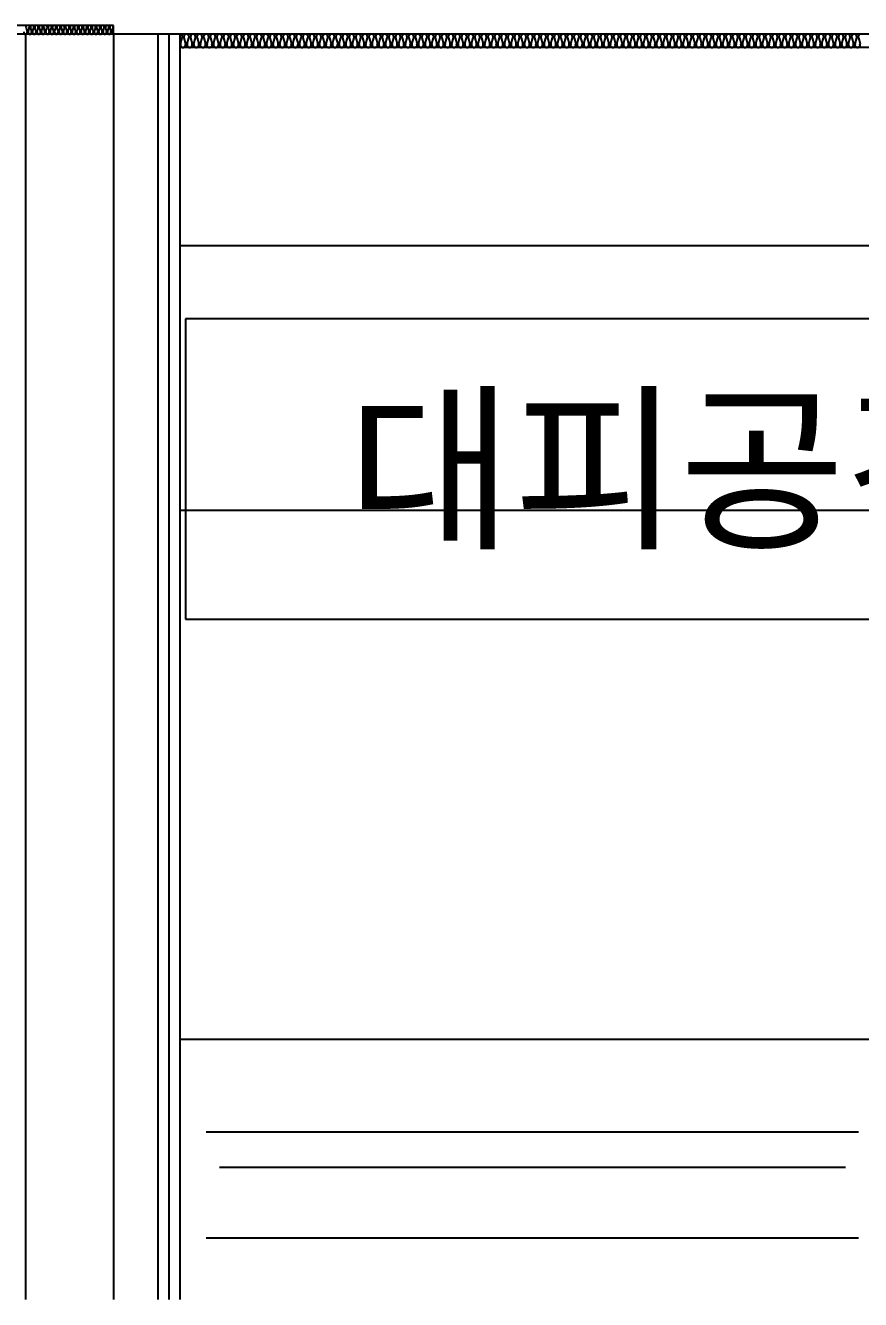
# Model space of a CAD drawing. Header units: millimetres. Extents: x 0 to 15563, y 0 to 9870.
# Drawn here: x 13760 to 14707, y 8425 to 9870 of the extents above; entities that cross this region are included whole.
import ezdxf
from ezdxf.enums import TextEntityAlignment as Align

# ---------------------------------------------------------------- set-up
doc = ezdxf.new("R2010")
doc.units = ezdxf.units.MM
for name, color, linetype in [('A_TXT', 250, 'Continuous'), ('LEGN', 7, 'Continuous'), ('주동원본-1$0$A_DOOR', 5, 'Continuous'), ('주동원본-1$0$A_DRY', 5, 'Continuous'), ('주동원본-1$0$A_FIN2', 8, 'Continuous'), ('주동원본-1$0$A_HAT_P', 179, 'Continuous'), ('주동원본-1$0$A_INS', 8, 'Continuous'), ('주동원본-1$0$AS_CON', 10, 'Continuous')]:
    doc.layers.add(name, color=color, linetype=linetype)
doc.styles.add('돋음', font='')
doc.styles.get('돋음').set_extended_font_data('Dotum')

msp = doc.modelspace()

# ---------------------------------------------------------------- linework, layer by layer
at = {"layer": 'LEGN'}
for p, q in [((15108.9, 9537.2), (13941.4, 9537.2)), ((13941.4, 9537.2), (13941.4, 9196.5)), ((13941.4, 9196.5), (15108.9, 9196.5))]:
    msp.add_line(p, q, dxfattribs=at)
at = {"layer": '주동원본-1$0$A_DOOR', "color": 8}
for p, q in [((13965, 8615), (14705, 8615)), ((13980, 8575), (14690, 8575)), ((13965, 8495), (14705, 8495))]:
    msp.add_line(p, q, dxfattribs=at)
at = {"layer": '주동원본-1$0$A_DRY'}
for p, q in [((13760, 9860), (13760, 8425)), ((13910, 9860), (13910, 8425)), ((13935, 9860), (13935, 8425))]:
    msp.add_line(p, q, dxfattribs=at)
at = {"layer": '주동원본-1$0$A_DRY', "color": 8}
msp.add_line((13922.5, 9860), (13922.5, 8425), dxfattribs=at)
at = {"layer": '주동원본-1$0$A_FIN2', "ltscale": 0.7}
msp.add_line((13860, 9860), (13410, 9860), dxfattribs=at)
at = {"layer": '주동원본-1$0$A_HAT_P', "ltscale": 0.7}
for p, q in [((15120, 9620), (13935, 9620)), ((15120, 9320), (13935, 9320)), ((15120, 8720), (13935, 8720))]:
    msp.add_line(p, q, dxfattribs=at)
at = {"layer": '주동원본-1$0$A_INS', "ltscale": 0.7}
for p, q in [((13760.6, 9867.3), (13761.9, 9862.7)), ((13763.1, 9862.7), (13764.4, 9867.3)), ((13765.6, 9867.3), (13766.9, 9862.7)), ((13768.1, 9862.7), (13769.4, 9867.3)), ((13770.6, 9867.3), (13771.9, 9862.7)), ((13773.1, 9862.7), (13774.4, 9867.3)), ((13775.6, 9867.3), (13776.9, 9862.7)), ((13778.1, 9862.7), (13779.4, 9867.3)), ((13780.6, 9867.3), (13781.9, 9862.7)), ((13783.1, 9862.7), (13784.4, 9867.3)), ((13785.6, 9867.3), (13786.9, 9862.7)), ((13788.1, 9862.7), (13789.4, 9867.3)), ((13790.6, 9867.3), (13791.9, 9862.7)), ((13793.1, 9862.7), (13794.4, 9867.3)), ((13795.6, 9867.3), (13796.9, 9862.7)), ((13798.1, 9862.7), (13799.4, 9867.3)), ((13800.6, 9867.3), (13801.9, 9862.7)), ((13803.1, 9862.7), (13804.4, 9867.3)), ((13805.6, 9867.3), (13806.9, 9862.7)), ((13808.1, 9862.7), (13809.4, 9867.3)), ((13810.6, 9867.3), (13811.9, 9862.7)), ((13813.1, 9862.7), (13814.4, 9867.3)), ((13815.6, 9867.3), (13816.9, 9862.7)), ((13818.1, 9862.7), (13819.4, 9867.3)), ((13820.6, 9867.3), (13821.9, 9862.7)), ((13823.1, 9862.7), (13824.4, 9867.3)), ((13825.6, 9867.3), (13826.9, 9862.7)), ((13828.1, 9862.7), (13829.4, 9867.3)), ((13830.6, 9867.3), (13831.9, 9862.7)), ((13833.1, 9862.7), (13834.4, 9867.3)), ((13835.6, 9867.3), (13836.9, 9862.7)), ((13838.1, 9862.7), (13839.4, 9867.3)), ((13840.6, 9867.3), (13841.9, 9862.7)), ((13843.1, 9862.7), (13844.4, 9867.3)), ((13845.6, 9867.3), (13846.9, 9862.7)), ((13848.1, 9862.7), (13849.4, 9867.3)), ((13850.6, 9867.3), (13851.9, 9862.7)), ((13853.1, 9862.7), (13854.4, 9867.3)), ((13855.6, 9867.3), (13856.9, 9862.7)), ((13858.1, 9862.7), (13859.4, 9867.3)), ((13860, 9860), (13860, 8425)), ((13935.9, 9849.1), (13937.8, 9855.9)), ((13939.7, 9855.9), (13941.6, 9849.1)), ((13943.4, 9849.1), (13945.3, 9855.9)), ((13947.2, 9855.9), (13949.1, 9849.1)), ((13950.9, 9849.1), (13952.8, 9855.9)), ((13954.7, 9855.9), (13956.6, 9849.1)), ((13958.4, 9849.1), (13960.3, 9855.9)), ((13962.2, 9855.9), (13964.1, 9849.1)), ((13965.9, 9849.1), (13967.8, 9855.9)), ((13969.7, 9855.9), (13971.6, 9849.1)), ((13973.4, 9849.1), (13975.3, 9855.9)), ((13977.2, 9855.9), (13979.1, 9849.1)), ((13980.9, 9849.1), (13982.8, 9855.9)), ((13984.7, 9855.9), (13986.6, 9849.1)), ((13988.4, 9849.1), (13990.3, 9855.9)), ((13992.2, 9855.9), (13994.1, 9849.1)), ((13995.9, 9849.1), (13997.8, 9855.9)), ((13999.7, 9855.9), (14001.6, 9849.1)), ((14003.4, 9849.1), (14005.3, 9855.9)), ((14007.2, 9855.9), (14009.1, 9849.1)), ((14010.9, 9849.1), (14012.8, 9855.9)), ((14014.7, 9855.9), (14016.6, 9849.1)), ((14018.4, 9849.1), (14020.3, 9855.9)), ((14022.2, 9855.9), (14024.1, 9849.1)), ((14025.9, 9849.1), (14027.8, 9855.9)), ((14029.7, 9855.9), (14031.6, 9849.1)), ((14033.4, 9849.1), (14035.3, 9855.9)), ((14037.2, 9855.9), (14039.1, 9849.1)), ((14040.9, 9849.1), (14042.8, 9855.9)), ((14044.7, 9855.9), (14046.6, 9849.1)), ((14048.4, 9849.1), (14050.3, 9855.9)), ((14052.2, 9855.9), (14054.1, 9849.1)), ((14055.9, 9849.1), (14057.8, 9855.9)), ((14059.7, 9855.9), (14061.6, 9849.1)), ((14063.4, 9849.1), (14065.3, 9855.9)), ((14067.2, 9855.9), (14069.1, 9849.1)), ((14070.9, 9849.1), (14072.8, 9855.9)), ((14074.7, 9855.9), (14076.6, 9849.1)), ((14078.4, 9849.1), (14080.3, 9855.9)), ((14082.2, 9855.9), (14084.1, 9849.1)), ((14085.9, 9849.1), (14087.8, 9855.9)), ((14089.7, 9855.9), (14091.6, 9849.1)), ((14093.4, 9849.1), (14095.3, 9855.9)), ((14097.2, 9855.9), (14099.1, 9849.1)), ((14100.9, 9849.1), (14102.8, 9855.9)), ((14104.7, 9855.9), (14106.6, 9849.1)), ((14108.4, 9849.1), (14110.3, 9855.9)), ((14112.2, 9855.9), (14114.1, 9849.1)), ((14115.9, 9849.1), (14117.8, 9855.9)), ((14119.7, 9855.9), (14121.6, 9849.1)), ((14123.4, 9849.1), (14125.3, 9855.9)), ((14127.2, 9855.9), (14129.1, 9849.1)), ((14130.9, 9849.1), (14132.8, 9855.9)), ((14134.7, 9855.9), (14136.6, 9849.1)), ((14138.4, 9849.1), (14140.3, 9855.9)), ((14142.2, 9855.9), (14144.1, 9849.1)), ((14145.9, 9849.1), (14147.8, 9855.9)), ((14149.7, 9855.9), (14151.6, 9849.1)), ((14153.4, 9849.1), (14155.3, 9855.9)), ((14157.2, 9855.9), (14159.1, 9849.1)), ((14160.9, 9849.1), (14162.8, 9855.9)), ((14164.7, 9855.9), (14166.6, 9849.1)), ((14168.4, 9849.1), (14170.3, 9855.9)), ((14172.2, 9855.9), (14174.1, 9849.1)), ((14175.9, 9849.1), (14177.8, 9855.9)), ((14179.7, 9855.9), (14181.6, 9849.1)), ((14183.4, 9849.1), (14185.3, 9855.9)), ((14187.2, 9855.9), (14189.1, 9849.1)), ((14190.9, 9849.1), (14192.8, 9855.9)), ((14194.7, 9855.9), (14196.6, 9849.1)), ((14198.4, 9849.1), (14200.3, 9855.9)), ((14202.2, 9855.9), (14204.1, 9849.1)), ((14205.9, 9849.1), (14207.8, 9855.9)), ((14209.7, 9855.9), (14211.6, 9849.1)), ((14213.4, 9849.1), (14215.3, 9855.9)), ((14217.2, 9855.9), (14219.1, 9849.1)), ((14220.9, 9849.1), (14222.8, 9855.9)), ((14224.7, 9855.9), (14226.6, 9849.1)), ((14228.4, 9849.1), (14230.3, 9855.9)), ((14232.2, 9855.9), (14234.1, 9849.1)), ((14235.9, 9849.1), (14237.8, 9855.9)), ((14239.7, 9855.9), (14241.6, 9849.1)), ((14243.4, 9849.1), (14245.3, 9855.9)), ((14247.2, 9855.9), (14249.1, 9849.1)), ((14250.9, 9849.1), (14252.8, 9855.9)), ((14254.7, 9855.9), (14256.6, 9849.1)), ((14258.4, 9849.1), (14260.3, 9855.9)), ((14262.2, 9855.9), (14264.1, 9849.1)), ((14265.9, 9849.1), (14267.8, 9855.9)), ((14269.7, 9855.9), (14271.6, 9849.1)), ((14273.4, 9849.1), (14275.3, 9855.9)), ((14277.2, 9855.9), (14279.1, 9849.1)), ((14280.9, 9849.1), (14282.8, 9855.9)), ((14284.7, 9855.9), (14286.6, 9849.1)), ((14288.4, 9849.1), (14290.3, 9855.9)), ((14292.2, 9855.9), (14294.1, 9849.1)), ((14295.9, 9849.1), (14297.8, 9855.9)), ((14299.7, 9855.9), (14301.6, 9849.1)), ((14303.4, 9849.1), (14305.3, 9855.9)), ((14307.2, 9855.9), (14309.1, 9849.1)), ((14310.9, 9849.1), (14312.8, 9855.9)), ((14314.7, 9855.9), (14316.6, 9849.1)), ((14318.4, 9849.1), (14320.3, 9855.9)), ((14322.2, 9855.9), (14324.1, 9849.1)), ((14325.9, 9849.1), (14327.8, 9855.9)), ((14329.7, 9855.9), (14331.6, 9849.1)), ((14333.4, 9849.1), (14335.3, 9855.9)), ((14337.2, 9855.9), (14339.1, 9849.1)), ((14340.9, 9849.1), (14342.8, 9855.9)), ((14344.7, 9855.9), (14346.6, 9849.1)), ((14348.4, 9849.1), (14350.3, 9855.9)), ((14352.2, 9855.9), (14354.1, 9849.1)), ((14355.9, 9849.1), (14357.8, 9855.9)), ((14359.7, 9855.9), (14361.6, 9849.1)), ((14363.4, 9849.1), (14365.3, 9855.9)), ((14367.2, 9855.9), (14369.1, 9849.1)), ((14370.9, 9849.1), (14372.8, 9855.9)), ((14374.7, 9855.9), (14376.6, 9849.1)), ((14378.4, 9849.1), (14380.3, 9855.9)), ((14382.2, 9855.9), (14384.1, 9849.1)), ((14385.9, 9849.1), (14387.8, 9855.9)), ((14389.7, 9855.9), (14391.6, 9849.1)), ((14393.4, 9849.1), (14395.3, 9855.9)), ((14397.2, 9855.9), (14399.1, 9849.1)), ((14400.9, 9849.1), (14402.8, 9855.9)), ((14404.7, 9855.9), (14406.6, 9849.1)), ((14408.4, 9849.1), (14410.3, 9855.9)), ((14412.2, 9855.9), (14414.1, 9849.1)), ((14415.9, 9849.1), (14417.8, 9855.9)), ((14419.7, 9855.9), (14421.6, 9849.1)), ((14423.4, 9849.1), (14425.3, 9855.9)), ((14427.2, 9855.9), (14429.1, 9849.1)), ((14430.9, 9849.1), (14432.8, 9855.9)), ((14434.7, 9855.9), (14436.6, 9849.1)), ((14438.4, 9849.1), (14440.3, 9855.9)), ((14442.2, 9855.9), (14444.1, 9849.1)), ((14445.9, 9849.1), (14447.8, 9855.9)), ((14449.7, 9855.9), (14451.6, 9849.1)), ((14453.4, 9849.1), (14455.3, 9855.9)), ((14457.2, 9855.9), (14459.1, 9849.1)), ((14460.9, 9849.1), (14462.8, 9855.9)), ((14464.7, 9855.9), (14466.6, 9849.1)), ((14468.4, 9849.1), (14470.3, 9855.9)), ((14472.2, 9855.9), (14474.1, 9849.1)), ((14475.9, 9849.1), (14477.8, 9855.9)), ((14479.7, 9855.9), (14481.6, 9849.1)), ((14483.4, 9849.1), (14485.3, 9855.9)), ((14487.2, 9855.9), (14489.1, 9849.1)), ((14490.9, 9849.1), (14492.8, 9855.9)), ((14494.7, 9855.9), (14496.6, 9849.1)), ((14498.4, 9849.1), (14500.3, 9855.9)), ((14502.2, 9855.9), (14504.1, 9849.1)), ((14505.9, 9849.1), (14507.8, 9855.9)), ((14509.7, 9855.9), (14511.6, 9849.1)), ((14513.4, 9849.1), (14515.3, 9855.9)), ((14517.2, 9855.9), (14519.1, 9849.1)), ((14520.9, 9849.1), (14522.8, 9855.9)), ((14524.7, 9855.9), (14526.6, 9849.1)), ((14528.4, 9849.1), (14530.3, 9855.9)), ((14532.2, 9855.9), (14534.1, 9849.1)), ((14535.9, 9849.1), (14537.8, 9855.9)), ((14539.7, 9855.9), (14541.6, 9849.1)), ((14543.4, 9849.1), (14545.3, 9855.9)), ((14547.2, 9855.9), (14549.1, 9849.1)), ((14550.9, 9849.1), (14552.8, 9855.9)), ((14554.7, 9855.9), (14556.6, 9849.1)), ((14558.4, 9849.1), (14560.3, 9855.9)), ((14562.2, 9855.9), (14564.1, 9849.1)), ((14565.9, 9849.1), (14567.8, 9855.9)), ((14569.7, 9855.9), (14571.6, 9849.1)), ((14573.4, 9849.1), (14575.3, 9855.9)), ((14577.2, 9855.9), (14579.1, 9849.1)), ((14580.9, 9849.1), (14582.8, 9855.9)), ((14584.7, 9855.9), (14586.6, 9849.1)), ((14588.4, 9849.1), (14590.3, 9855.9)), ((14592.2, 9855.9), (14594.1, 9849.1)), ((14595.9, 9849.1), (14597.8, 9855.9)), ((14599.7, 9855.9), (14601.6, 9849.1)), ((14603.4, 9849.1), (14605.3, 9855.9)), ((14607.2, 9855.9), (14609.1, 9849.1)), ((14610.9, 9849.1), (14612.8, 9855.9)), ((14614.7, 9855.9), (14616.6, 9849.1)), ((14618.4, 9849.1), (14620.3, 9855.9)), ((14622.2, 9855.9), (14624.1, 9849.1)), ((14625.9, 9849.1), (14627.8, 9855.9)), ((14629.7, 9855.9), (14631.6, 9849.1)), ((14633.4, 9849.1), (14635.3, 9855.9)), ((14637.2, 9855.9), (14639.1, 9849.1)), ((14640.9, 9849.1), (14642.8, 9855.9)), ((14644.7, 9855.9), (14646.6, 9849.1)), ((14648.4, 9849.1), (14650.3, 9855.9)), ((14652.2, 9855.9), (14654.1, 9849.1)), ((14655.9, 9849.1), (14657.8, 9855.9)), ((14659.7, 9855.9), (14661.6, 9849.1)), ((14663.4, 9849.1), (14665.3, 9855.9)), ((14667.2, 9855.9), (14669.1, 9849.1)), ((14670.9, 9849.1), (14672.8, 9855.9)), ((14674.7, 9855.9), (14676.6, 9849.1)), ((14678.4, 9849.1), (14680.3, 9855.9)), ((14682.2, 9855.9), (14684.1, 9849.1)), ((14685.9, 9849.1), (14687.8, 9855.9)), ((14689.7, 9855.9), (14691.6, 9849.1)), ((14693.4, 9849.1), (14695.3, 9855.9)), ((14697.2, 9855.9), (14699.1, 9849.1)), ((14700.9, 9849.1), (14702.8, 9855.9)), ((14704.7, 9855.9), (14706.6, 9849.1))]:
    msp.add_line(p, q, dxfattribs=at)
at = {"layer": '주동원본-1$0$A_INS', "ltscale": 0.5}
msp.add_line((15120, 9845), (13935, 9845), dxfattribs=at)
at = {"layer": '주동원본-1$0$A_INS', "ltscale": 0.7}
for centre, radius, start, end in [((13762.5, 9868), 2, 339.2142, 200.7858), ((13767.5, 9868), 2, 339.2142, 200.7858), ((13772.5, 9868), 2, 339.2142, 200.7858), ((13777.5, 9868), 2, 339.2142, 200.7858), ((13782.5, 9868), 2, 339.2142, 200.7858), ((13787.5, 9868), 2, 339.2142, 200.7858), ((13792.5, 9868), 2, 339.2142, 200.7858), ((13797.5, 9868), 2, 339.2142, 200.7858), ((13802.5, 9868), 2, 339.2142, 200.7858), ((13807.5, 9868), 2, 339.2142, 200.7858), ((13812.5, 9868), 2, 339.2142, 200.7858), ((13817.5, 9868), 2, 339.2142, 200.7858), ((13822.5, 9868), 2, 339.2142, 200.7858), ((13827.5, 9868), 2, 339.2142, 200.7858), ((13832.5, 9868), 2, 339.2142, 200.7858), ((13837.5, 9868), 2, 339.2142, 200.7858), ((13842.5, 9868), 2, 339.2142, 200.7858), ((13847.5, 9868), 2, 339.2142, 200.7858), ((13852.5, 9868), 2, 339.2142, 200.7858), ((13857.5, 9868), 2, 339.2142, 200.7858), ((13760, 9862), 2, 159.2211, 269.9931), ((13760, 9862), 2, 270.0069, 20.7789), ((13765, 9862), 2, 159.2211, 269.9931), ((13765, 9862), 2, 270.0069, 20.7789), ((13770, 9862), 2, 159.2211, 269.9931), ((13770, 9862), 2, 270.0069, 20.7789), ((13775, 9862), 2, 159.2211, 269.9931), ((13775, 9862), 2, 270.0069, 20.7789), ((13780, 9862), 2, 159.2211, 269.9931), ((13780, 9862), 2, 270.0069, 20.7789), ((13785, 9862), 2, 159.2211, 269.9931), ((13785, 9862), 2, 270.0069, 20.7789), ((13790, 9862), 2, 159.2211, 269.9931), ((13790, 9862), 2, 270.0069, 20.7789), ((13795, 9862), 2, 159.2211, 269.9931), ((13795, 9862), 2, 270.0069, 20.7789), ((13800, 9862), 2, 159.2211, 269.9931), ((13800, 9862), 2, 270.0069, 20.7789), ((13805, 9862), 2, 159.2211, 269.9931), ((13805, 9862), 2, 270.0069, 20.7789), ((13810, 9862), 2, 159.2211, 269.9931), ((13810, 9862), 2, 270.0069, 20.7789), ((13815, 9862), 2, 159.2211, 269.9931), ((13815, 9862), 2, 270.0069, 20.7789), ((13820, 9862), 2, 159.2211, 269.9931), ((13820, 9862), 2, 270.0069, 20.7789), ((13825, 9862), 2, 159.2211, 269.9931), ((13825, 9862), 2, 270.0069, 20.7789), ((13830, 9862), 2, 159.2211, 269.9931), ((13830, 9862), 2, 270.0069, 20.7789), ((13835, 9862), 2, 159.2211, 269.9931), ((13835, 9862), 2, 270.0069, 20.7789), ((13840, 9862), 2, 159.2211, 269.9931), ((13840, 9862), 2, 270.0069, 20.7789), ((13845, 9862), 2, 159.2211, 269.9931), ((13845, 9862), 2, 270.0069, 20.7789), ((13850, 9862), 2, 159.2211, 269.9931), ((13850, 9862), 2, 270.0069, 20.7789), ((13855, 9862), 2, 159.2211, 269.9931), ((13855, 9862), 2, 270.0069, 20.7789), ((13860, 9862), 2, 159.2211, 269.9931), ((13935, 9857), 3, 339.2211, 89.9931), ((13942.5, 9857), 3, 90.0069, 200.7789), ((13942.5, 9857), 3, 339.2211, 89.9931), ((13950, 9857), 3, 90.0069, 200.7789), ((13950, 9857), 3, 339.2211, 89.9931), ((13957.5, 9857), 3, 90.0069, 200.7789), ((13957.5, 9857), 3, 339.2211, 89.9931), ((13965, 9857), 3, 90.0069, 200.7789), ((13965, 9857), 3, 339.2211, 89.9931), ((13972.5, 9857), 3, 90.0069, 200.7789), ((13972.5, 9857), 3, 339.2211, 89.9931), ((13980, 9857), 3, 90.0069, 200.7789), ((13980, 9857), 3, 339.2211, 89.9931), ((13987.5, 9857), 3, 90.0069, 200.7789), ((13987.5, 9857), 3, 339.2211, 89.9931), ((13995, 9857), 3, 90.0069, 200.7789), ((13995, 9857), 3, 339.2211, 89.9931), ((14002.5, 9857), 3, 90.0069, 200.7789), ((14002.5, 9857), 3, 339.2211, 89.9931), ((14010, 9857), 3, 90.0069, 200.7789), ((14010, 9857), 3, 339.2211, 89.9931), ((14017.5, 9857), 3, 90.0069, 200.7789), ((14017.5, 9857), 3, 339.2211, 89.9931), ((14025, 9857), 3, 90.0069, 200.7789), ((14025, 9857), 3, 339.2211, 89.9931), ((14032.5, 9857), 3, 90.0069, 200.7789), ((14032.5, 9857), 3, 339.2211, 89.9931), ((14040, 9857), 3, 90.0069, 200.7789), ((14040, 9857), 3, 339.2211, 89.9931), ((14047.5, 9857), 3, 90.0069, 200.7789), ((14047.5, 9857), 3, 339.2211, 89.9931), ((14055, 9857), 3, 90.0069, 200.7789), ((14055, 9857), 3, 339.2211, 89.9931), ((14062.5, 9857), 3, 90.0069, 200.7789), ((14062.5, 9857), 3, 339.2211, 89.9931), ((14070, 9857), 3, 90.0069, 200.7789), ((14070, 9857), 3, 339.2211, 89.9931), ((14077.5, 9857), 3, 90.0069, 200.7789), ((14077.5, 9857), 3, 339.2211, 89.9931), ((14085, 9857), 3, 90.0069, 200.7789), ((14085, 9857), 3, 339.2211, 89.9931), ((14092.5, 9857), 3, 90.0069, 200.7789), ((14092.5, 9857), 3, 339.2211, 89.9931), ((14100, 9857), 3, 90.0069, 200.7789), ((14100, 9857), 3, 339.2211, 89.9931), ((14107.5, 9857), 3, 90.0069, 200.7789), ((14107.5, 9857), 3, 339.2211, 89.9931), ((14115, 9857), 3, 90.0069, 200.7789), ((14115, 9857), 3, 339.2211, 89.9931), ((14122.5, 9857), 3, 90.0069, 200.7789), ((14122.5, 9857), 3, 339.2211, 89.9931), ((14130, 9857), 3, 90.0069, 200.7789), ((14130, 9857), 3, 339.2211, 89.9931), ((14137.5, 9857), 3, 90.0069, 200.7789), ((14137.5, 9857), 3, 339.2211, 89.9931), ((14145, 9857), 3, 90.0069, 200.7789), ((14145, 9857), 3, 339.2211, 89.9931), ((14152.5, 9857), 3, 90.0069, 200.7789), ((14152.5, 9857), 3, 339.2211, 89.9931), ((14160, 9857), 3, 90.0069, 200.7789), ((14160, 9857), 3, 339.2211, 89.9931), ((14167.5, 9857), 3, 90.0069, 200.7789), ((14167.5, 9857), 3, 339.2211, 89.9931), ((14175, 9857), 3, 90.0069, 200.7789), ((14175, 9857), 3, 339.2211, 89.9931), ((14182.5, 9857), 3, 90.0069, 200.7789), ((14182.5, 9857), 3, 339.2211, 89.9931), ((14190, 9857), 3, 90.0069, 200.7789), ((14190, 9857), 3, 339.2211, 89.9931), ((14197.5, 9857), 3, 90.0069, 200.7789), ((14197.5, 9857), 3, 339.2211, 89.9931), ((14205, 9857), 3, 90.0069, 200.7789), ((14205, 9857), 3, 339.2211, 89.9931), ((14212.5, 9857), 3, 90.0069, 200.7789), ((14212.5, 9857), 3, 339.2211, 89.9931), ((14220, 9857), 3, 90.0069, 200.7789), ((14220, 9857), 3, 339.2211, 89.9931), ((14227.5, 9857), 3, 90.0069, 200.7789), ((14227.5, 9857), 3, 339.2211, 89.9931), ((14235, 9857), 3, 90.0069, 200.7789), ((14235, 9857), 3, 339.2211, 89.9931), ((14242.5, 9857), 3, 90.0069, 200.7789), ((14242.5, 9857), 3, 339.2211, 89.9931), ((14250, 9857), 3, 90.0069, 200.7789), ((14250, 9857), 3, 339.2211, 89.9931), ((14257.5, 9857), 3, 90.0069, 200.7789), ((14257.5, 9857), 3, 339.2211, 89.9931), ((14265, 9857), 3, 90.0069, 200.7789), ((14265, 9857), 3, 339.2211, 89.9931), ((14272.5, 9857), 3, 90.0069, 200.7789), ((14272.5, 9857), 3, 339.2211, 89.9931), ((14280, 9857), 3, 90.0069, 200.7789), ((14280, 9857), 3, 339.2211, 89.9931), ((14287.5, 9857), 3, 90.0069, 200.7789), ((14287.5, 9857), 3, 339.2211, 89.9931), ((14295, 9857), 3, 90.0069, 200.7789), ((14295, 9857), 3, 339.2211, 89.9931), ((14302.5, 9857), 3, 90.0069, 200.7789), ((14302.5, 9857), 3, 339.2211, 89.9931), ((14310, 9857), 3, 90.0069, 200.7789), ((14310, 9857), 3, 339.2211, 89.9931), ((14317.5, 9857), 3, 90.0069, 200.7789), ((14317.5, 9857), 3, 339.2211, 89.9931), ((14325, 9857), 3, 90.0069, 200.7789), ((14325, 9857), 3, 339.2211, 89.9931), ((14332.5, 9857), 3, 90.0069, 200.7789), ((14332.5, 9857), 3, 339.2211, 89.9931), ((14340, 9857), 3, 90.0069, 200.7789), ((14340, 9857), 3, 339.2211, 89.9931), ((14347.5, 9857), 3, 90.0069, 200.7789), ((14347.5, 9857), 3, 339.2211, 89.9931), ((14355, 9857), 3, 90.0069, 200.7789), ((14355, 9857), 3, 339.2211, 89.9931), ((14362.5, 9857), 3, 90.0069, 200.7789), ((14362.5, 9857), 3, 339.2211, 89.9931), ((14370, 9857), 3, 90.0069, 200.7789), ((14370, 9857), 3, 339.2211, 89.9931), ((14377.5, 9857), 3, 90.0069, 200.7789), ((14377.5, 9857), 3, 339.2211, 89.9931), ((14385, 9857), 3, 90.0069, 200.7789), ((14385, 9857), 3, 339.2211, 89.9931), ((14392.5, 9857), 3, 90.0069, 200.7789), ((14392.5, 9857), 3, 339.2211, 89.9931), ((14400, 9857), 3, 90.0069, 200.7789), ((14400, 9857), 3, 339.2211, 89.9931), ((14407.5, 9857), 3, 90.0069, 200.7789), ((14407.5, 9857), 3, 339.2211, 89.9931), ((14415, 9857), 3, 90.0069, 200.7789), ((14415, 9857), 3, 339.2211, 89.9931), ((14422.5, 9857), 3, 90.0069, 200.7789), ((14422.5, 9857), 3, 339.2211, 89.9931), ((14430, 9857), 3, 90.0069, 200.7789), ((14430, 9857), 3, 339.2211, 89.9931), ((14437.5, 9857), 3, 90.0069, 200.7789), ((14437.5, 9857), 3, 339.2211, 89.9931), ((14445, 9857), 3, 90.0069, 200.7789), ((14445, 9857), 3, 339.2211, 89.9931), ((14452.5, 9857), 3, 90.0069, 200.7789), ((14452.5, 9857), 3, 339.2211, 89.9931), ((14460, 9857), 3, 90.0069, 200.7789), ((14460, 9857), 3, 339.2211, 89.9931), ((14467.5, 9857), 3, 90.0069, 200.7789), ((14467.5, 9857), 3, 339.2211, 89.9931), ((14475, 9857), 3, 90.0069, 200.7789), ((14475, 9857), 3, 339.2211, 89.9931), ((14482.5, 9857), 3, 90.0069, 200.7789), ((14482.5, 9857), 3, 339.2211, 89.9931), ((14490, 9857), 3, 90.0069, 200.7789), ((14490, 9857), 3, 339.2211, 89.9931), ((14497.5, 9857), 3, 90.0069, 200.7789), ((14497.5, 9857), 3, 339.2211, 89.9931), ((14505, 9857), 3, 90.0069, 200.7789), ((14505, 9857), 3, 339.2211, 89.9931), ((14512.5, 9857), 3, 90.0069, 200.7789), ((14512.5, 9857), 3, 339.2211, 89.9931), ((14520, 9857), 3, 90.0069, 200.7789), ((14520, 9857), 3, 339.2211, 89.9931), ((14527.5, 9857), 3, 90.0069, 200.7789), ((14527.5, 9857), 3, 339.2211, 89.9931), ((14535, 9857), 3, 90.0069, 200.7789), ((14535, 9857), 3, 339.2211, 89.9931), ((14542.5, 9857), 3, 90.0069, 200.7789), ((14542.5, 9857), 3, 339.2211, 89.9931), ((14550, 9857), 3, 90.0069, 200.7789), ((14550, 9857), 3, 339.2211, 89.9931), ((14557.5, 9857), 3, 90.0069, 200.7789), ((14557.5, 9857), 3, 339.2211, 89.9931), ((14565, 9857), 3, 90.0069, 200.7789), ((14565, 9857), 3, 339.2211, 89.9931), ((14572.5, 9857), 3, 90.0069, 200.7789), ((14572.5, 9857), 3, 339.2211, 89.9931), ((14580, 9857), 3, 90.0069, 200.7789), ((14580, 9857), 3, 339.2211, 89.9931), ((14587.5, 9857), 3, 90.0069, 200.7789), ((14587.5, 9857), 3, 339.2211, 89.9931), ((14595, 9857), 3, 90.0069, 200.7789), ((14595, 9857), 3, 339.2211, 89.9931), ((14602.5, 9857), 3, 90.0069, 200.7789), ((14602.5, 9857), 3, 339.2211, 89.9931), ((14610, 9857), 3, 90.0069, 200.7789), ((14610, 9857), 3, 339.2211, 89.9931), ((14617.5, 9857), 3, 90.0069, 200.7789), ((14617.5, 9857), 3, 339.2211, 89.9931), ((14625, 9857), 3, 90.0069, 200.7789), ((14625, 9857), 3, 339.2211, 89.9931), ((14632.5, 9857), 3, 90.0069, 200.7789), ((14632.5, 9857), 3, 339.2211, 89.9931), ((14640, 9857), 3, 90.0069, 200.7789), ((14640, 9857), 3, 339.2211, 89.9931), ((14647.5, 9857), 3, 90.0069, 200.7789), ((14647.5, 9857), 3, 339.2211, 89.9931), ((14655, 9857), 3, 90.0069, 200.7789), ((14655, 9857), 3, 339.2211, 89.9931), ((14662.5, 9857), 3, 90.0069, 200.7789), ((14662.5, 9857), 3, 339.2211, 89.9931), ((14670, 9857), 3, 90.0069, 200.7789), ((14670, 9857), 3, 339.2211, 89.9931), ((14677.5, 9857), 3, 90.0069, 200.7789), ((14677.5, 9857), 3, 339.2211, 89.9931), ((14685, 9857), 3, 90.0069, 200.7789), ((14685, 9857), 3, 339.2211, 89.9931), ((14692.5, 9857), 3, 90.0069, 200.7789), ((14692.5, 9857), 3, 339.2211, 89.9931), ((14700, 9857), 3, 90.0069, 200.7789), ((14700, 9857), 3, 339.2211, 89.9931), ((14707.5, 9857), 3, 90.0069, 200.7789), ((13938.7, 9848), 3, 159.2142, 20.7858), ((13946.2, 9848), 3, 159.2142, 20.7858), ((13953.7, 9848), 3, 159.2142, 20.7858), ((13961.2, 9848), 3, 159.2142, 20.7858), ((13968.7, 9848), 3, 159.2142, 20.7858), ((13976.2, 9848), 3, 159.2142, 20.7858), ((13983.7, 9848), 3, 159.2142, 20.7858), ((13991.2, 9848), 3, 159.2142, 20.7858), ((13998.7, 9848), 3, 159.2142, 20.7858), ((14006.2, 9848), 3, 159.2142, 20.7858), ((14013.7, 9848), 3, 159.2142, 20.7858), ((14021.2, 9848), 3, 159.2142, 20.7858), ((14028.7, 9848), 3, 159.2142, 20.7858), ((14036.2, 9848), 3, 159.2142, 20.7858), ((14043.7, 9848), 3, 159.2142, 20.7858), ((14051.2, 9848), 3, 159.2142, 20.7858), ((14058.7, 9848), 3, 159.2142, 20.7858), ((14066.2, 9848), 3, 159.2142, 20.7858), ((14073.7, 9848), 3, 159.2142, 20.7858), ((14081.2, 9848), 3, 159.2142, 20.7858), ((14088.7, 9848), 3, 159.2142, 20.7858), ((14096.2, 9848), 3, 159.2142, 20.7858), ((14103.7, 9848), 3, 159.2142, 20.7858), ((14111.2, 9848), 3, 159.2142, 20.7858), ((14118.7, 9848), 3, 159.2142, 20.7858), ((14126.2, 9848), 3, 159.2142, 20.7858), ((14133.7, 9848), 3, 159.2142, 20.7858), ((14141.2, 9848), 3, 159.2142, 20.7858), ((14148.7, 9848), 3, 159.2142, 20.7858), ((14156.2, 9848), 3, 159.2142, 20.7858), ((14163.7, 9848), 3, 159.2142, 20.7858), ((14171.2, 9848), 3, 159.2142, 20.7858), ((14178.7, 9848), 3, 159.2142, 20.7858), ((14186.2, 9848), 3, 159.2142, 20.7858), ((14193.7, 9848), 3, 159.2142, 20.7858), ((14201.2, 9848), 3, 159.2142, 20.7858), ((14208.7, 9848), 3, 159.2142, 20.7858), ((14216.2, 9848), 3, 159.2142, 20.7858), ((14223.7, 9848), 3, 159.2142, 20.7858), ((14231.2, 9848), 3, 159.2142, 20.7858), ((14238.7, 9848), 3, 159.2142, 20.7858), ((14246.2, 9848), 3, 159.2142, 20.7858), ((14253.7, 9848), 3, 159.2142, 20.7858), ((14261.2, 9848), 3, 159.2142, 20.7858), ((14268.7, 9848), 3, 159.2142, 20.7858), ((14276.2, 9848), 3, 159.2142, 20.7858), ((14283.7, 9848), 3, 159.2142, 20.7858), ((14291.2, 9848), 3, 159.2142, 20.7858), ((14298.7, 9848), 3, 159.2142, 20.7858), ((14306.2, 9848), 3, 159.2142, 20.7858), ((14313.7, 9848), 3, 159.2142, 20.7858), ((14321.2, 9848), 3, 159.2142, 20.7858), ((14328.7, 9848), 3, 159.2142, 20.7858), ((14336.2, 9848), 3, 159.2142, 20.7858), ((14343.7, 9848), 3, 159.2142, 20.7858), ((14351.2, 9848), 3, 159.2142, 20.7858), ((14358.7, 9848), 3, 159.2142, 20.7858), ((14366.2, 9848), 3, 159.2142, 20.7858), ((14373.7, 9848), 3, 159.2142, 20.7858), ((14381.2, 9848), 3, 159.2142, 20.7858), ((14388.7, 9848), 3, 159.2142, 20.7858), ((14396.2, 9848), 3, 159.2142, 20.7858), ((14403.7, 9848), 3, 159.2142, 20.7858), ((14411.2, 9848), 3, 159.2142, 20.7858), ((14418.7, 9848), 3, 159.2142, 20.7858), ((14426.2, 9848), 3, 159.2142, 20.7858), ((14433.7, 9848), 3, 159.2142, 20.7858), ((14441.2, 9848), 3, 159.2142, 20.7858), ((14448.7, 9848), 3, 159.2142, 20.7858), ((14456.2, 9848), 3, 159.2142, 20.7858), ((14463.7, 9848), 3, 159.2142, 20.7858), ((14471.2, 9848), 3, 159.2142, 20.7858), ((14478.7, 9848), 3, 159.2142, 20.7858), ((14486.2, 9848), 3, 159.2142, 20.7858), ((14493.7, 9848), 3, 159.2142, 20.7858), ((14501.2, 9848), 3, 159.2142, 20.7858), ((14508.7, 9848), 3, 159.2142, 20.7858), ((14516.2, 9848), 3, 159.2142, 20.7858), ((14523.7, 9848), 3, 159.2142, 20.7858), ((14531.2, 9848), 3, 159.2142, 20.7858), ((14538.7, 9848), 3, 159.2142, 20.7858), ((14546.2, 9848), 3, 159.2142, 20.7858), ((14553.7, 9848), 3, 159.2142, 20.7858), ((14561.2, 9848), 3, 159.2142, 20.7858), ((14568.7, 9848), 3, 159.2142, 20.7858), ((14576.2, 9848), 3, 159.2142, 20.7858), ((14583.7, 9848), 3, 159.2142, 20.7858), ((14591.2, 9848), 3, 159.2142, 20.7858), ((14598.7, 9848), 3, 159.2142, 20.7858), ((14606.2, 9848), 3, 159.2142, 20.7858), ((14613.7, 9848), 3, 159.2142, 20.7858), ((14621.2, 9848), 3, 159.2142, 20.7858), ((14628.7, 9848), 3, 159.2142, 20.7858), ((14636.2, 9848), 3, 159.2142, 20.7858), ((14643.7, 9848), 3, 159.2142, 20.7858), ((14651.2, 9848), 3, 159.2142, 20.7858), ((14658.7, 9848), 3, 159.2142, 20.7858), ((14666.2, 9848), 3, 159.2142, 20.7858), ((14673.7, 9848), 3, 159.2142, 20.7858), ((14681.2, 9848), 3, 159.2142, 20.7858), ((14688.7, 9848), 3, 159.2142, 20.7858), ((14696.2, 9848), 3, 159.2142, 20.7858), ((14703.7, 9848), 3, 159.2142, 20.7858)]:
    msp.add_arc(centre, radius, start, end, dxfattribs=at)
at = {"layer": '주동원본-1$0$AS_CON', "ltscale": 0.5}
for p, q in [((13860, 9870), (13410, 9870)), ((13860, 9860), (13860, 9870)), ((15135, 9860), (13860, 9860))]:
    msp.add_line(p, q, dxfattribs=at)

# ---------------------------------------------------------------- texts
at = {"layer": 'A_TXT', "linetype": 'Continuous', "style": '돋음'}
msp.add_text('대피공간', height=150, dxfattribs=at).set_placement((14125.1, 9366.9), align=Align.MIDDLE_LEFT)

doc.saveas('drawing.dxf')
